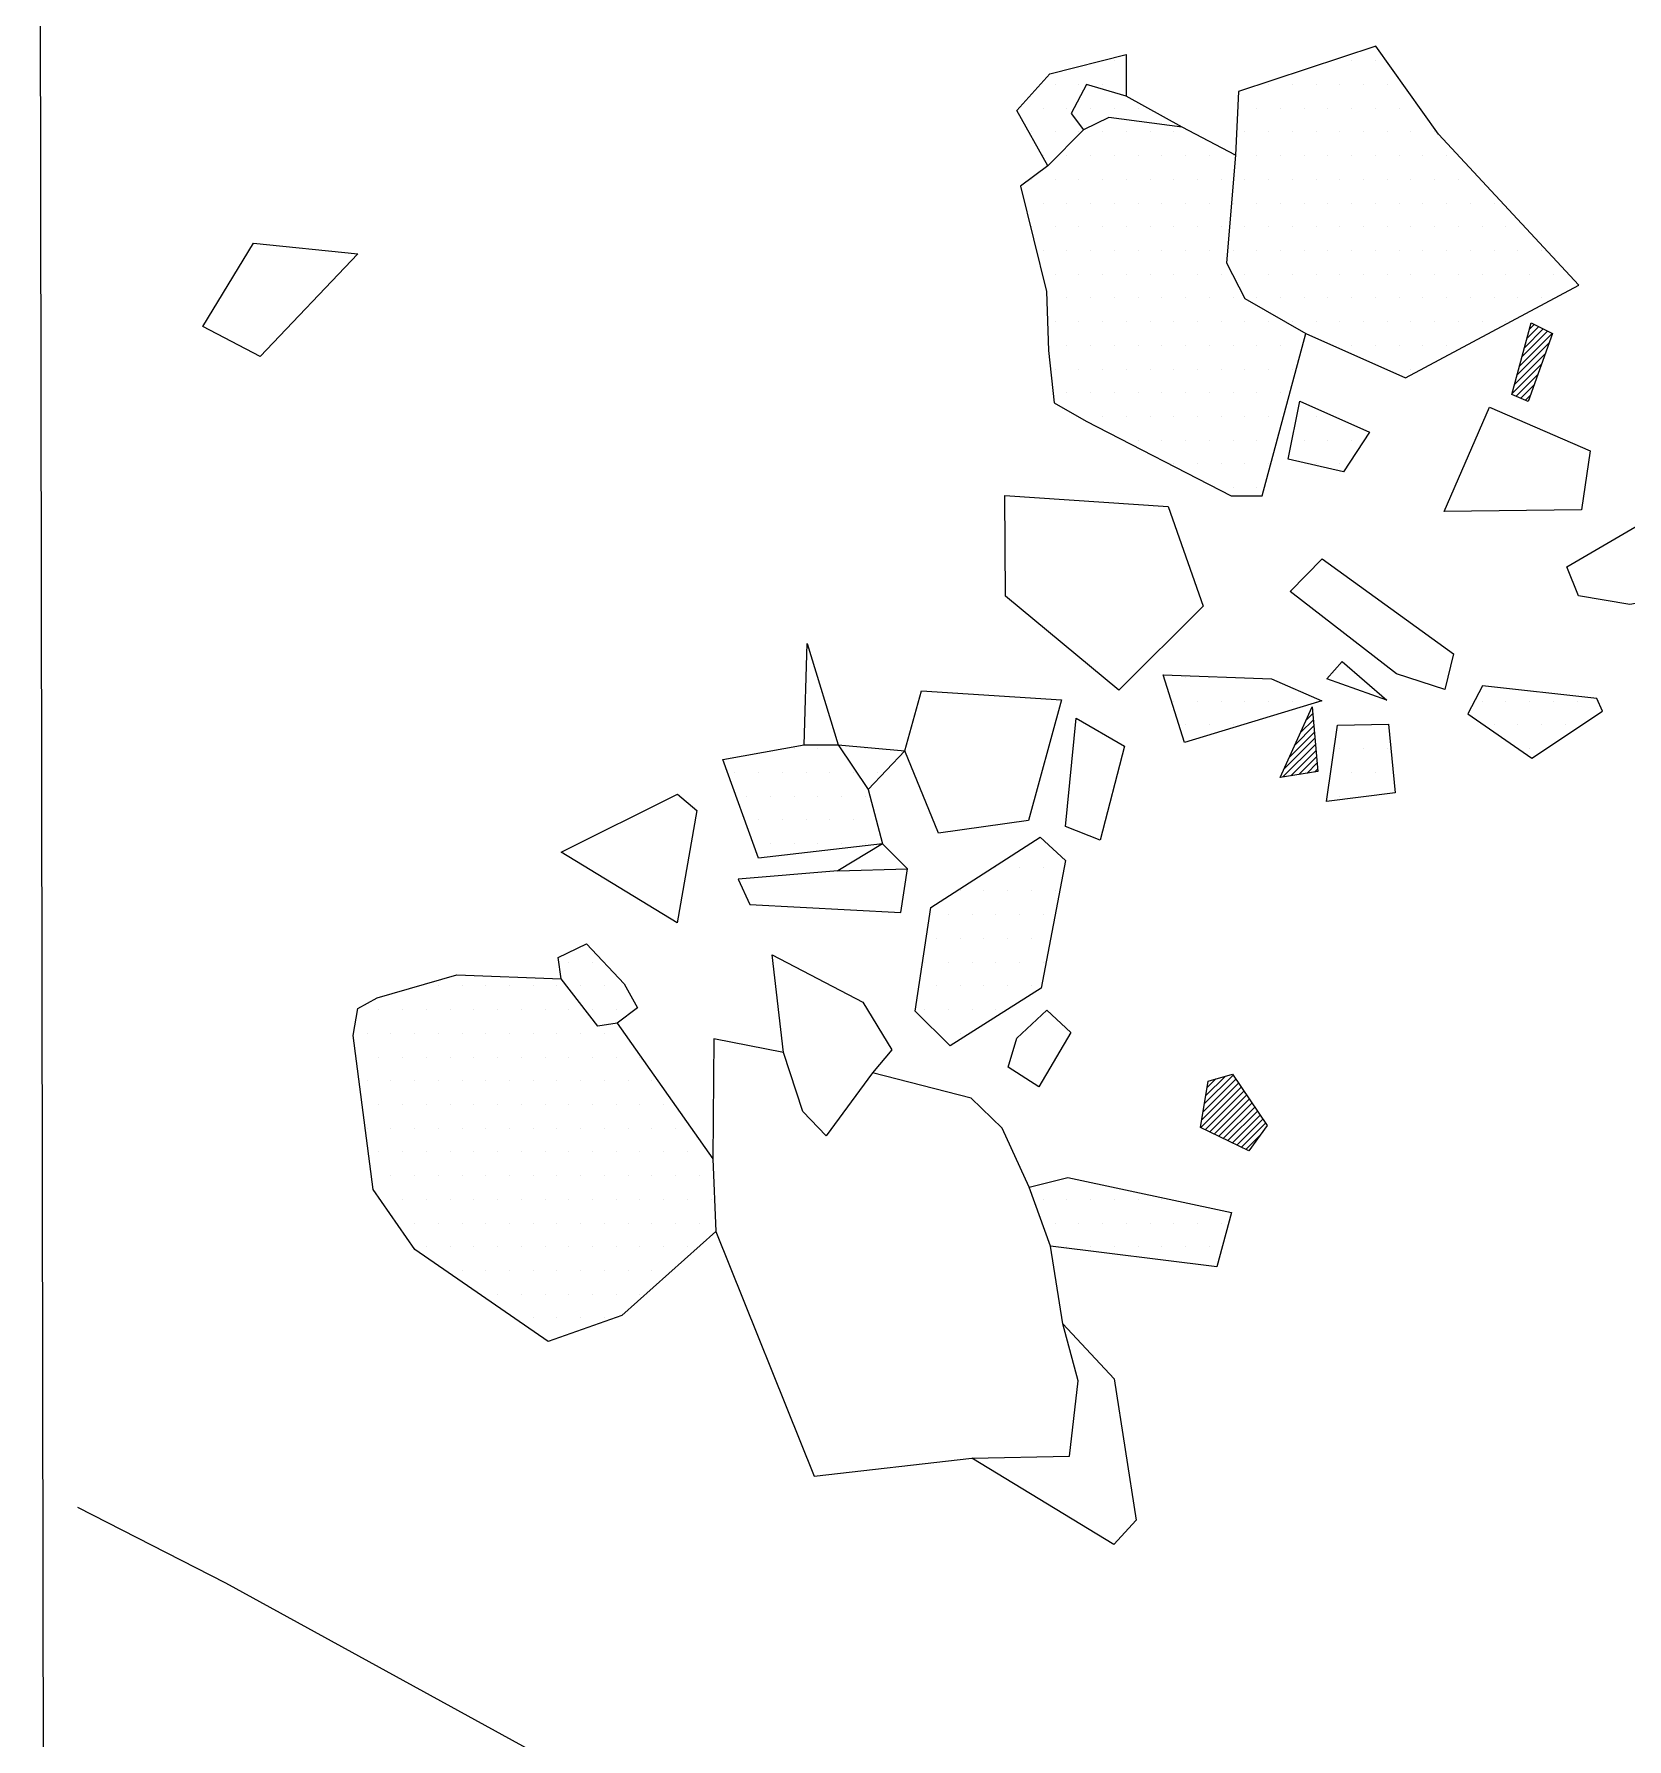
# Model space of a CAD drawing. Header units: metres. Extents: x -1.9 to -0.57, y -19.7 to -15.89.
# Drawn here: x -1.863 to -1.024, y -18.672 to -17.773 of the extents above; entities that cross this region are included whole.
import ezdxf

# ---------------------------------------------------------------- set-up
doc = ezdxf.new("R2010")
doc.units = ezdxf.units.M
doc.header["$LTSCALE"] = 25
doc.header["$MEASUREMENT"] = 0
doc.linetypes.add('STRICHPUNKTX2', pattern=[2, 1, -0.5, 0, -0.5])
doc.layers.get('0').update_dxf_attribs({"linetype": 'CONTINUOUS'})
for name, color, linetype in [('BEFUND', 1, 'CONTINUOUS'), ('GRABUNGSGRENZE', 3, 'STRICHPUNKTX2'), ('KNOCHEN', 2, 'CONTINUOUS'), ('KNOCHENSCHRAFF', 2, 'CONTINUOUS'), ('STEINE', 4, 'CONTINUOUS'), ('STEINESCHRAFF', 4, 'CONTINUOUS')]:
    doc.layers.add(name, color=color, linetype=linetype)

# ---------------------------------------------------------------- blocks, each defined once
blk = doc.blocks.new('*X2')
at = {"color": 0}
for p, q in [((-68.207, -1784.002), (-64.608, -1780.402)), ((-67.455, -1783.603), (-64.157, -1780.305)), ((-66.702, -1783.204), (-63.706, -1780.208)), ((-65.949, -1782.804), (-63.255, -1780.11)), ((-65.196, -1782.405), (-62.804, -1780.013)), ((-64.444, -1782.006), (-62.353, -1779.915)), ((-63.691, -1781.607), (-62.322, -1780.238)), ((-70.274, -1782.887), (-68.666, -1781.279)), ((-70.12, -1783.087), (-68.215, -1781.181)), ((-69.967, -1783.287), (-67.764, -1781.084)), ((-69.813, -1783.487), (-67.313, -1780.987)), ((-69.66, -1783.687), (-66.862, -1780.889)), ((-69.506, -1783.887), (-66.411, -1780.792)), ((-69.353, -1784.087), (-65.961, -1780.694)), ((-69.199, -1784.287), (-65.51, -1780.597)), ((-68.96, -1784.401), (-65.059, -1780.5)), ((-62.938, -1781.208), (-62.551, -1780.82)), ((-71.042, -1781.886), (-70.921, -1781.766)), ((-70.888, -1782.086), (-70.47, -1781.668)), ((-70.735, -1782.286), (-70.019, -1781.571)), ((-70.581, -1782.487), (-69.568, -1781.474)), ((-70.428, -1782.687), (-69.117, -1781.376)), ((-71.828, -1788.683), (-69.587, -1786.443)), ((-71.791, -1788.293), (-69.587, -1786.088)), ((-71.754, -1787.902), (-69.915, -1786.063)), ((-71.717, -1787.512), (-70.243, -1786.037)), ((-71.68, -1787.121), (-70.571, -1786.012)), ((-71.643, -1786.73), (-70.898, -1785.986)), ((-71.606, -1786.34), (-71.226, -1785.96)), ((-71.569, -1785.949), (-71.554, -1785.935)), ((-68.378, -1788.062), (-66.772, -1786.456)), ((-68.187, -1788.224), (-66.636, -1786.673)), ((-71.939, -1789.855), (-69.612, -1787.528)), ((-71.902, -1789.465), (-69.604, -1787.166)), ((-71.865, -1789.074), (-69.595, -1786.804)), ((-68.952, -1787.575), (-68.779, -1787.402)), ((-68.761, -1787.737), (-68.104, -1787.081)), ((-68.569, -1787.899), (-67.43, -1786.76)), ((-67.995, -1788.386), (-66.499, -1786.89)), ((-67.804, -1788.548), (-66.363, -1787.107)), ((-67.613, -1788.711), (-66.226, -1787.324)), ((-67.421, -1788.873), (-66.09, -1787.541)), ((-72.013, -1790.636), (-69.628, -1788.251)), ((-71.976, -1790.246), (-69.62, -1787.889)), ((-67.23, -1789.035), (-65.954, -1787.759)), ((-71.854, -1790.831), (-69.636, -1788.612)), ((-71.509, -1790.839), (-69.644, -1788.974)), ((-71.163, -1790.847), (-69.652, -1789.336)), ((-67.039, -1789.197), (-66.996, -1789.154)), ((-70.817, -1790.855), (-69.66, -1789.697)), ((-70.472, -1790.863), (-69.668, -1790.059)), ((-64.715, -1790.409), (-64.035, -1789.729)), ((-64.549, -1790.597), (-63.77, -1789.817)), ((-64.272, -1790.674), (-63.505, -1789.906)), ((-63.996, -1790.751), (-63.24, -1789.995)), ((-63.719, -1790.827), (-62.975, -1790.083)), ((-63.442, -1790.904), (-62.71, -1790.172)), ((-70.126, -1790.87), (-69.676, -1790.421)), ((-69.78, -1790.878), (-69.685, -1790.782)), ((-63.166, -1790.981), (-62.531, -1790.346)), ((-62.889, -1791.058), (-62.483, -1790.652)), ((-62.612, -1791.135), (-62.435, -1790.957)), ((-107.89, -1794.34), (-106.552, -1793.002)), ((-107.759, -1793.855), (-106.787, -1792.884)), ((-107.627, -1793.37), (-107.023, -1792.766)), ((-107.495, -1792.884), (-107.258, -1792.647)), ((-108.154, -1795.311), (-106.464, -1793.621)), ((-108.022, -1794.825), (-106.317, -1793.12)), ((-108.417, -1796.281), (-106.859, -1794.723)), ((-108.286, -1795.796), (-106.662, -1794.172)), ((-108.215, -1796.433), (-107.057, -1795.274)), ((-107.965, -1796.536), (-107.254, -1795.825)), ((-107.715, -1796.639), (-107.452, -1796.376)), ((-119.567, -1814.148), (-118.893, -1813.475)), ((-119.273, -1813.501), (-118.922, -1813.15)), ((-118.98, -1812.854), (-118.951, -1812.825)), ((-120.446, -1816.088), (-118.807, -1814.449)), ((-120.153, -1815.442), (-118.836, -1814.124)), ((-119.86, -1814.795), (-118.865, -1813.8)), ((-120.498, -1816.493), (-118.778, -1814.774)), ((-120.08, -1816.429), (-118.75, -1815.099)), ((-119.663, -1816.366), (-118.721, -1815.424)), ((-119.246, -1816.302), (-118.692, -1815.749)), ((-118.828, -1816.238), (-118.664, -1816.073)), ((-124.701, -1834.131), (-122.984, -1832.414)), ((-124.63, -1833.707), (-123.127, -1832.204)), ((-124.558, -1833.282), (-123.547, -1832.271)), ((-124.487, -1832.857), (-124.037, -1832.407)), ((-124.83, -1834.968), (-122.698, -1832.836)), ((-124.772, -1834.556), (-122.841, -1832.625)), ((-124.592, -1835.083), (-122.555, -1833.047)), ((-124.353, -1835.198), (-122.412, -1833.257)), ((-124.114, -1835.313), (-122.27, -1833.468)), ((-123.876, -1835.428), (-122.127, -1833.679)), ((-123.637, -1835.543), (-121.984, -1833.89)), ((-123.398, -1835.657), (-121.841, -1834.1)), ((-123.16, -1835.772), (-121.698, -1834.311)), ((-122.921, -1835.887), (-121.556, -1834.522)), ((-122.682, -1836.002), (-121.413, -1834.733)), ((-122.444, -1836.117), (-121.682, -1835.355))]:
    blk.add_line(p, q, dxfattribs=at)
blk = doc.blocks.new('*X20')
at = {"color": 0}
for p, q in [((-158.125, -1826.25), (-158.125, -1826.25)), ((-156.875, -1826.25), (-156.875, -1826.25)), ((-165, -1827.5), (-165, -1827.5)), ((-163.75, -1827.5), (-163.75, -1827.5)), ((-162.5, -1827.5), (-162.5, -1827.5)), ((-161.25, -1827.5), (-161.25, -1827.5)), ((-160, -1827.5), (-160, -1827.5)), ((-158.75, -1827.5), (-158.75, -1827.5)), ((-157.5, -1827.5), (-157.5, -1827.5)), ((-156.25, -1827.5), (-156.25, -1827.5)), ((-168.125, -1828.75), (-168.125, -1828.75)), ((-166.875, -1828.75), (-166.875, -1828.75)), ((-165.625, -1828.75), (-165.625, -1828.75)), ((-164.375, -1828.75), (-164.375, -1828.75)), ((-163.125, -1828.75), (-163.125, -1828.75)), ((-161.875, -1828.75), (-161.875, -1828.75)), ((-160.625, -1828.75), (-160.625, -1828.75)), ((-159.375, -1828.75), (-159.375, -1828.75)), ((-158.125, -1828.75), (-158.125, -1828.75)), ((-156.875, -1828.75), (-156.875, -1828.75)), ((-155.625, -1828.75), (-155.625, -1828.75)), ((-168.75, -1830), (-168.75, -1830)), ((-167.5, -1830), (-167.5, -1830)), ((-166.25, -1830), (-166.25, -1830)), ((-165, -1830), (-165, -1830)), ((-163.75, -1830), (-163.75, -1830)), ((-162.5, -1830), (-162.5, -1830)), ((-161.25, -1830), (-161.25, -1830)), ((-160, -1830), (-160, -1830)), ((-158.75, -1830), (-158.75, -1830)), ((-157.5, -1830), (-157.5, -1830)), ((-156.25, -1830), (-156.25, -1830)), ((-168.125, -1831.25), (-168.125, -1831.25)), ((-166.875, -1831.25), (-166.875, -1831.25)), ((-165.625, -1831.25), (-165.625, -1831.25)), ((-164.375, -1831.25), (-164.375, -1831.25)), ((-163.125, -1831.25), (-163.125, -1831.25)), ((-161.875, -1831.25), (-161.875, -1831.25)), ((-160.625, -1831.25), (-160.625, -1831.25)), ((-159.375, -1831.25), (-159.375, -1831.25)), ((-158.125, -1831.25), (-158.125, -1831.25)), ((-156.875, -1831.25), (-156.875, -1831.25)), ((-155.625, -1831.25), (-155.625, -1831.25)), ((-154.375, -1831.25), (-154.375, -1831.25)), ((-168.75, -1832.5), (-168.75, -1832.5)), ((-167.5, -1832.5), (-167.5, -1832.5)), ((-166.25, -1832.5), (-166.25, -1832.5)), ((-165, -1832.5), (-165, -1832.5)), ((-163.75, -1832.5), (-163.75, -1832.5)), ((-162.5, -1832.5), (-162.5, -1832.5)), ((-161.25, -1832.5), (-161.25, -1832.5)), ((-160, -1832.5), (-160, -1832.5)), ((-158.75, -1832.5), (-158.75, -1832.5)), ((-157.5, -1832.5), (-157.5, -1832.5)), ((-156.25, -1832.5), (-156.25, -1832.5)), ((-155, -1832.5), (-155, -1832.5)), ((-153.75, -1832.5), (-153.75, -1832.5)), ((-168.125, -1833.75), (-168.125, -1833.75)), ((-166.875, -1833.75), (-166.875, -1833.75)), ((-165.625, -1833.75), (-165.625, -1833.75)), ((-164.375, -1833.75), (-164.375, -1833.75)), ((-163.125, -1833.75), (-163.125, -1833.75)), ((-161.875, -1833.75), (-161.875, -1833.75)), ((-160.625, -1833.75), (-160.625, -1833.75)), ((-159.375, -1833.75), (-159.375, -1833.75)), ((-158.125, -1833.75), (-158.125, -1833.75)), ((-156.875, -1833.75), (-156.875, -1833.75)), ((-155.625, -1833.75), (-155.625, -1833.75)), ((-154.375, -1833.75), (-154.375, -1833.75)), ((-153.125, -1833.75), (-153.125, -1833.75)), ((-168.75, -1835), (-168.75, -1835)), ((-167.5, -1835), (-167.5, -1835)), ((-166.25, -1835), (-166.25, -1835)), ((-165, -1835), (-165, -1835)), ((-163.75, -1835), (-163.75, -1835)), ((-162.5, -1835), (-162.5, -1835)), ((-161.25, -1835), (-161.25, -1835)), ((-160, -1835), (-160, -1835)), ((-158.75, -1835), (-158.75, -1835)), ((-157.5, -1835), (-157.5, -1835)), ((-156.25, -1835), (-156.25, -1835)), ((-155, -1835), (-155, -1835)), ((-153.75, -1835), (-153.75, -1835)), ((-152.5, -1835), (-152.5, -1835)), ((-168.125, -1836.25), (-168.125, -1836.25)), ((-166.875, -1836.25), (-166.875, -1836.25)), ((-165.625, -1836.25), (-165.625, -1836.25)), ((-164.375, -1836.25), (-164.375, -1836.25)), ((-163.125, -1836.25), (-163.125, -1836.25)), ((-161.875, -1836.25), (-161.875, -1836.25)), ((-160.625, -1836.25), (-160.625, -1836.25)), ((-159.375, -1836.25), (-159.375, -1836.25)), ((-158.125, -1836.25), (-158.125, -1836.25)), ((-156.875, -1836.25), (-156.875, -1836.25)), ((-155.625, -1836.25), (-155.625, -1836.25)), ((-154.375, -1836.25), (-154.375, -1836.25)), ((-153.125, -1836.25), (-153.125, -1836.25)), ((-151.875, -1836.25), (-151.875, -1836.25)), ((-167.5, -1837.5), (-167.5, -1837.5)), ((-166.25, -1837.5), (-166.25, -1837.5)), ((-165, -1837.5), (-165, -1837.5)), ((-163.75, -1837.5), (-163.75, -1837.5)), ((-162.5, -1837.5), (-162.5, -1837.5)), ((-161.25, -1837.5), (-161.25, -1837.5)), ((-160, -1837.5), (-160, -1837.5)), ((-158.75, -1837.5), (-158.75, -1837.5)), ((-157.5, -1837.5), (-157.5, -1837.5)), ((-156.25, -1837.5), (-156.25, -1837.5)), ((-155, -1837.5), (-155, -1837.5)), ((-153.75, -1837.5), (-153.75, -1837.5)), ((-152.5, -1837.5), (-152.5, -1837.5)), ((-151.25, -1837.5), (-151.25, -1837.5)), ((-166.875, -1838.75), (-166.875, -1838.75)), ((-165.625, -1838.75), (-165.625, -1838.75)), ((-164.375, -1838.75), (-164.375, -1838.75)), ((-163.125, -1838.75), (-163.125, -1838.75)), ((-161.875, -1838.75), (-161.875, -1838.75)), ((-160.625, -1838.75), (-160.625, -1838.75)), ((-159.375, -1838.75), (-159.375, -1838.75)), ((-158.125, -1838.75), (-158.125, -1838.75)), ((-156.875, -1838.75), (-156.875, -1838.75)), ((-155.625, -1838.75), (-155.625, -1838.75)), ((-154.375, -1838.75), (-154.375, -1838.75)), ((-153.125, -1838.75), (-153.125, -1838.75)), ((-151.875, -1838.75), (-151.875, -1838.75)), ((-150.625, -1838.75), (-150.625, -1838.75)), ((-133.125, -1838.75), (-133.125, -1838.75)), ((-131.875, -1838.75), (-131.875, -1838.75)), ((-130.625, -1838.75), (-130.625, -1838.75)), ((-129.375, -1838.75), (-129.375, -1838.75)), ((-128.125, -1838.75), (-128.125, -1838.75)), ((-126.875, -1838.75), (-126.875, -1838.75)), ((-166.25, -1840), (-166.25, -1840)), ((-165, -1840), (-165, -1840)), ((-163.75, -1840), (-163.75, -1840)), ((-162.5, -1840), (-162.5, -1840)), ((-161.25, -1840), (-161.25, -1840)), ((-160, -1840), (-160, -1840)), ((-158.75, -1840), (-158.75, -1840)), ((-157.5, -1840), (-157.5, -1840)), ((-156.25, -1840), (-156.25, -1840)), ((-155, -1840), (-155, -1840)), ((-153.75, -1840), (-153.75, -1840)), ((-152.5, -1840), (-152.5, -1840)), ((-151.25, -1840), (-151.25, -1840)), ((-132.5, -1840), (-132.5, -1840)), ((-131.25, -1840), (-131.25, -1840)), ((-130, -1840), (-130, -1840)), ((-128.75, -1840), (-128.75, -1840)), ((-127.5, -1840), (-127.5, -1840)), ((-126.25, -1840), (-126.25, -1840)), ((-125, -1840), (-125, -1840)), ((-123.75, -1840), (-123.75, -1840)), ((-165.625, -1841.25), (-165.625, -1841.25)), ((-164.375, -1841.25), (-164.375, -1841.25)), ((-163.125, -1841.25), (-163.125, -1841.25)), ((-161.875, -1841.25), (-161.875, -1841.25)), ((-160.625, -1841.25), (-160.625, -1841.25)), ((-159.375, -1841.25), (-159.375, -1841.25)), ((-158.125, -1841.25), (-158.125, -1841.25)), ((-156.875, -1841.25), (-156.875, -1841.25)), ((-155.625, -1841.25), (-155.625, -1841.25)), ((-154.375, -1841.25), (-154.375, -1841.25)), ((-153.125, -1841.25), (-153.125, -1841.25)), ((-151.875, -1841.25), (-151.875, -1841.25)), ((-131.875, -1841.25), (-131.875, -1841.25)), ((-130.625, -1841.25), (-130.625, -1841.25)), ((-129.375, -1841.25), (-129.375, -1841.25)), ((-128.125, -1841.25), (-128.125, -1841.25)), ((-126.875, -1841.25), (-126.875, -1841.25)), ((-125.625, -1841.25), (-125.625, -1841.25)), ((-124.375, -1841.25), (-124.375, -1841.25)), ((-163.75, -1842.5), (-163.75, -1842.5)), ((-162.5, -1842.5), (-162.5, -1842.5)), ((-161.25, -1842.5), (-161.25, -1842.5)), ((-160, -1842.5), (-160, -1842.5)), ((-158.75, -1842.5), (-158.75, -1842.5)), ((-157.5, -1842.5), (-157.5, -1842.5)), ((-156.25, -1842.5), (-156.25, -1842.5)), ((-155, -1842.5), (-155, -1842.5)), ((-153.75, -1842.5), (-153.75, -1842.5)), ((-161.875, -1843.75), (-161.875, -1843.75)), ((-160.625, -1843.75), (-160.625, -1843.75)), ((-159.375, -1843.75), (-159.375, -1843.75)), ((-158.125, -1843.75), (-158.125, -1843.75)), ((-156.875, -1843.75), (-156.875, -1843.75)), ((-155.625, -1843.75), (-155.625, -1843.75)), ((-154.375, -1843.75), (-154.375, -1843.75)), ((-160, -1845), (-160, -1845)), ((-158.75, -1845), (-158.75, -1845)), ((-157.5, -1845), (-157.5, -1845)), ((-156.25, -1845), (-156.25, -1845))]:
    blk.add_line(p, q, dxfattribs=at)
blk = doc.blocks.new('*X21')
at = {"color": 0}
for p, q in [((-129.375, -1778.75), (-129.375, -1778.75)), ((-116.875, -1778.75), (-116.875, -1778.75)), ((-115.625, -1778.75), (-115.625, -1778.75)), ((-132.5, -1780), (-132.5, -1780)), ((-131.25, -1780), (-131.25, -1780)), ((-130, -1780), (-130, -1780)), ((-121.25, -1780), (-121.25, -1780)), ((-120, -1780), (-120, -1780)), ((-118.75, -1780), (-118.75, -1780)), ((-117.5, -1780), (-117.5, -1780)), ((-116.25, -1780), (-116.25, -1780)), ((-115, -1780), (-115, -1780)), ((-134.375, -1781.25), (-134.375, -1781.25)), ((-133.125, -1781.25), (-133.125, -1781.25)), ((-131.875, -1781.25), (-131.875, -1781.25)), ((-130.625, -1781.25), (-130.625, -1781.25)), ((-129.375, -1781.25), (-129.375, -1781.25)), ((-128.125, -1781.25), (-128.125, -1781.25)), ((-121.875, -1781.25), (-121.875, -1781.25)), ((-120.625, -1781.25), (-120.625, -1781.25)), ((-119.375, -1781.25), (-119.375, -1781.25)), ((-118.125, -1781.25), (-118.125, -1781.25)), ((-116.875, -1781.25), (-116.875, -1781.25)), ((-115.625, -1781.25), (-115.625, -1781.25)), ((-114.375, -1781.25), (-114.375, -1781.25)), ((-133.75, -1782.5), (-133.75, -1782.5)), ((-132.5, -1782.5), (-132.5, -1782.5)), ((-131.25, -1782.5), (-131.25, -1782.5)), ((-122.5, -1782.5), (-122.5, -1782.5)), ((-121.25, -1782.5), (-121.25, -1782.5)), ((-120, -1782.5), (-120, -1782.5)), ((-118.75, -1782.5), (-118.75, -1782.5)), ((-117.5, -1782.5), (-117.5, -1782.5)), ((-116.25, -1782.5), (-116.25, -1782.5)), ((-115, -1782.5), (-115, -1782.5)), ((-113.75, -1782.5), (-113.75, -1782.5)), ((-112.5, -1782.5), (-112.5, -1782.5)), ((-133.125, -1783.75), (-133.125, -1783.75)), ((-121.875, -1783.75), (-121.875, -1783.75)), ((-120.625, -1783.75), (-120.625, -1783.75)), ((-119.375, -1783.75), (-119.375, -1783.75)), ((-118.125, -1783.75), (-118.125, -1783.75)), ((-116.875, -1783.75), (-116.875, -1783.75)), ((-115.625, -1783.75), (-115.625, -1783.75)), ((-114.375, -1783.75), (-114.375, -1783.75)), ((-113.125, -1783.75), (-113.125, -1783.75)), ((-111.875, -1783.75), (-111.875, -1783.75)), ((-122.5, -1785), (-122.5, -1785)), ((-121.25, -1785), (-121.25, -1785)), ((-120, -1785), (-120, -1785)), ((-118.75, -1785), (-118.75, -1785)), ((-117.5, -1785), (-117.5, -1785)), ((-116.25, -1785), (-116.25, -1785)), ((-115, -1785), (-115, -1785)), ((-113.75, -1785), (-113.75, -1785)), ((-112.5, -1785), (-112.5, -1785)), ((-111.25, -1785), (-111.25, -1785)), ((-123.125, -1786.25), (-123.125, -1786.25)), ((-121.875, -1786.25), (-121.875, -1786.25)), ((-120.625, -1786.25), (-120.625, -1786.25)), ((-119.375, -1786.25), (-119.375, -1786.25)), ((-118.125, -1786.25), (-118.125, -1786.25)), ((-116.875, -1786.25), (-116.875, -1786.25)), ((-115.625, -1786.25), (-115.625, -1786.25)), ((-114.375, -1786.25), (-114.375, -1786.25)), ((-113.125, -1786.25), (-113.125, -1786.25)), ((-111.875, -1786.25), (-111.875, -1786.25)), ((-110.625, -1786.25), (-110.625, -1786.25)), ((-109.375, -1786.25), (-109.375, -1786.25)), ((-122.5, -1787.5), (-122.5, -1787.5)), ((-121.25, -1787.5), (-121.25, -1787.5)), ((-120, -1787.5), (-120, -1787.5)), ((-118.75, -1787.5), (-118.75, -1787.5)), ((-117.5, -1787.5), (-117.5, -1787.5)), ((-116.25, -1787.5), (-116.25, -1787.5)), ((-115, -1787.5), (-115, -1787.5)), ((-113.75, -1787.5), (-113.75, -1787.5)), ((-112.5, -1787.5), (-112.5, -1787.5)), ((-111.25, -1787.5), (-111.25, -1787.5)), ((-110, -1787.5), (-110, -1787.5)), ((-108.75, -1787.5), (-108.75, -1787.5)), ((-123.125, -1788.75), (-123.125, -1788.75)), ((-121.875, -1788.75), (-121.875, -1788.75)), ((-120.625, -1788.75), (-120.625, -1788.75)), ((-119.375, -1788.75), (-119.375, -1788.75)), ((-118.125, -1788.75), (-118.125, -1788.75)), ((-116.875, -1788.75), (-116.875, -1788.75)), ((-115.625, -1788.75), (-115.625, -1788.75)), ((-114.375, -1788.75), (-114.375, -1788.75)), ((-113.125, -1788.75), (-113.125, -1788.75)), ((-111.875, -1788.75), (-111.875, -1788.75)), ((-110.625, -1788.75), (-110.625, -1788.75)), ((-109.375, -1788.75), (-109.375, -1788.75)), ((-108.125, -1788.75), (-108.125, -1788.75)), ((-106.875, -1788.75), (-106.875, -1788.75)), ((-122.5, -1790), (-122.5, -1790)), ((-121.25, -1790), (-121.25, -1790)), ((-120, -1790), (-120, -1790)), ((-118.75, -1790), (-118.75, -1790)), ((-117.5, -1790), (-117.5, -1790)), ((-116.25, -1790), (-116.25, -1790)), ((-115, -1790), (-115, -1790)), ((-113.75, -1790), (-113.75, -1790)), ((-112.5, -1790), (-112.5, -1790)), ((-111.25, -1790), (-111.25, -1790)), ((-110, -1790), (-110, -1790)), ((-108.75, -1790), (-108.75, -1790)), ((-107.5, -1790), (-107.5, -1790)), ((-106.25, -1790), (-106.25, -1790)), ((-121.875, -1791.25), (-121.875, -1791.25)), ((-120.625, -1791.25), (-120.625, -1791.25)), ((-119.375, -1791.25), (-119.375, -1791.25)), ((-118.125, -1791.25), (-118.125, -1791.25)), ((-116.875, -1791.25), (-116.875, -1791.25)), ((-115.625, -1791.25), (-115.625, -1791.25)), ((-114.375, -1791.25), (-114.375, -1791.25)), ((-113.125, -1791.25), (-113.125, -1791.25)), ((-111.875, -1791.25), (-111.875, -1791.25)), ((-110.625, -1791.25), (-110.625, -1791.25)), ((-109.375, -1791.25), (-109.375, -1791.25)), ((-108.125, -1791.25), (-108.125, -1791.25)), ((-106.875, -1791.25), (-106.875, -1791.25)), ((-120, -1792.5), (-120, -1792.5)), ((-118.75, -1792.5), (-118.75, -1792.5)), ((-117.5, -1792.5), (-117.5, -1792.5)), ((-116.25, -1792.5), (-116.25, -1792.5)), ((-115, -1792.5), (-115, -1792.5)), ((-113.75, -1792.5), (-113.75, -1792.5)), ((-112.5, -1792.5), (-112.5, -1792.5)), ((-111.25, -1792.5), (-111.25, -1792.5)), ((-110, -1792.5), (-110, -1792.5)), ((-108.75, -1792.5), (-108.75, -1792.5)), ((-116.875, -1793.75), (-116.875, -1793.75)), ((-115.625, -1793.75), (-115.625, -1793.75)), ((-114.375, -1793.75), (-114.375, -1793.75)), ((-113.125, -1793.75), (-113.125, -1793.75)), ((-111.875, -1793.75), (-111.875, -1793.75)), ((-115, -1795), (-115, -1795)), ((-113.75, -1795), (-113.75, -1795)), ((-118.75, -1797.5), (-118.75, -1797.5)), ((-119.375, -1798.75), (-119.375, -1798.75)), ((-118.125, -1798.75), (-118.125, -1798.75)), ((-116.875, -1798.75), (-116.875, -1798.75)), ((-118.75, -1800), (-118.75, -1800)), ((-117.5, -1800), (-117.5, -1800)), ((-125.625, -1811.25), (-125.625, -1811.25)), ((-124.375, -1811.25), (-124.375, -1811.25)), ((-123.125, -1811.25), (-123.125, -1811.25)), ((-126.25, -1812.5), (-126.25, -1812.5)), ((-125, -1812.5), (-125, -1812.5)), ((-123.75, -1812.5), (-123.75, -1812.5)), ((-122.5, -1812.5), (-122.5, -1812.5)), ((-121.25, -1812.5), (-121.25, -1812.5)), ((-120, -1812.5), (-120, -1812.5)), ((-118.75, -1812.5), (-118.75, -1812.5)), ((-110, -1812.5), (-110, -1812.5)), ((-108.75, -1812.5), (-108.75, -1812.5)), ((-107.5, -1812.5), (-107.5, -1812.5)), ((-106.25, -1812.5), (-106.25, -1812.5)), ((-105, -1812.5), (-105, -1812.5)), ((-125.625, -1813.75), (-125.625, -1813.75)), ((-124.375, -1813.75), (-124.375, -1813.75)), ((-123.125, -1813.75), (-123.125, -1813.75)), ((-115.625, -1813.75), (-115.625, -1813.75)), ((-109.375, -1813.75), (-109.375, -1813.75)), ((-108.125, -1813.75), (-108.125, -1813.75)), ((-106.875, -1813.75), (-106.875, -1813.75)), ((-105.625, -1813.75), (-105.625, -1813.75)), ((-146.25, -1815), (-146.25, -1815)), ((-145, -1815), (-145, -1815)), ((-143.75, -1815), (-143.75, -1815)), ((-142.5, -1815), (-142.5, -1815)), ((-117.5, -1815), (-117.5, -1815)), ((-116.25, -1815), (-116.25, -1815)), ((-115, -1815), (-115, -1815)), ((-107.5, -1815), (-107.5, -1815)), ((-149.375, -1816.25), (-149.375, -1816.25)), ((-148.125, -1816.25), (-148.125, -1816.25)), ((-146.875, -1816.25), (-146.875, -1816.25)), ((-145.625, -1816.25), (-145.625, -1816.25)), ((-144.375, -1816.25), (-144.375, -1816.25)), ((-143.125, -1816.25), (-143.125, -1816.25)), ((-141.875, -1816.25), (-141.875, -1816.25)), ((-116.875, -1816.25), (-116.875, -1816.25)), ((-115.625, -1816.25), (-115.625, -1816.25)), ((-148.75, -1817.5), (-148.75, -1817.5)), ((-147.5, -1817.5), (-147.5, -1817.5)), ((-146.25, -1817.5), (-146.25, -1817.5)), ((-145, -1817.5), (-145, -1817.5)), ((-143.75, -1817.5), (-143.75, -1817.5)), ((-142.5, -1817.5), (-142.5, -1817.5)), ((-117.5, -1817.5), (-117.5, -1817.5)), ((-116.25, -1817.5), (-116.25, -1817.5)), ((-148.125, -1818.75), (-148.125, -1818.75)), ((-146.875, -1818.75), (-146.875, -1818.75)), ((-145.625, -1818.75), (-145.625, -1818.75)), ((-144.375, -1818.75), (-144.375, -1818.75)), ((-143.125, -1818.75), (-143.125, -1818.75)), ((-147.5, -1820), (-147.5, -1820)), ((-146.25, -1820), (-146.25, -1820)), ((-145, -1820), (-145, -1820)), ((-143.75, -1820), (-143.75, -1820)), ((-142.5, -1820), (-142.5, -1820)), ((-133.75, -1820), (-133.75, -1820)), ((-135.625, -1821.25), (-135.625, -1821.25)), ((-134.375, -1821.25), (-134.375, -1821.25)), ((-133.125, -1821.25), (-133.125, -1821.25)), ((-137.5, -1822.5), (-137.5, -1822.5)), ((-136.25, -1822.5), (-136.25, -1822.5)), ((-135, -1822.5), (-135, -1822.5)), ((-133.75, -1822.5), (-133.75, -1822.5)), ((-132.5, -1822.5), (-132.5, -1822.5)), ((-138.125, -1823.75), (-138.125, -1823.75)), ((-136.875, -1823.75), (-136.875, -1823.75)), ((-135.625, -1823.75), (-135.625, -1823.75)), ((-134.375, -1823.75), (-134.375, -1823.75)), ((-133.125, -1823.75), (-133.125, -1823.75)), ((-138.75, -1825), (-138.75, -1825)), ((-137.5, -1825), (-137.5, -1825)), ((-136.25, -1825), (-136.25, -1825)), ((-135, -1825), (-135, -1825)), ((-133.75, -1825), (-133.75, -1825)), ((-139.375, -1826.25), (-139.375, -1826.25)), ((-138.125, -1826.25), (-138.125, -1826.25)), ((-136.875, -1826.25), (-136.875, -1826.25)), ((-135.625, -1826.25), (-135.625, -1826.25)), ((-134.375, -1826.25), (-134.375, -1826.25)), ((-133.125, -1826.25), (-133.125, -1826.25)), ((-138.75, -1827.5), (-138.75, -1827.5)), ((-137.5, -1827.5), (-137.5, -1827.5)), ((-136.25, -1827.5), (-136.25, -1827.5)), ((-135, -1827.5), (-135, -1827.5)), ((-133.75, -1827.5), (-133.75, -1827.5)), ((-139.375, -1828.75), (-139.375, -1828.75)), ((-138.125, -1828.75), (-138.125, -1828.75)), ((-136.875, -1828.75), (-136.875, -1828.75)), ((-135.625, -1828.75), (-135.625, -1828.75)), ((-137.5, -1830), (-137.5, -1830))]:
    blk.add_line(p, q, dxfattribs=at)
blk = doc.blocks.new('*X22')
at = {"color": 0}
for p, q in [((-130, -1782.5), (-130, -1782.5)), ((-128.75, -1782.5), (-128.75, -1782.5)), ((-127.5, -1782.5), (-127.5, -1782.5)), ((-126.25, -1782.5), (-126.25, -1782.5)), ((-131.875, -1783.75), (-131.875, -1783.75)), ((-130.625, -1783.75), (-130.625, -1783.75)), ((-129.375, -1783.75), (-129.375, -1783.75)), ((-128.125, -1783.75), (-128.125, -1783.75)), ((-126.875, -1783.75), (-126.875, -1783.75)), ((-125.625, -1783.75), (-125.625, -1783.75)), ((-124.375, -1783.75), (-124.375, -1783.75)), ((-123.125, -1783.75), (-123.125, -1783.75)), ((-133.75, -1785), (-133.75, -1785)), ((-132.5, -1785), (-132.5, -1785)), ((-131.25, -1785), (-131.25, -1785)), ((-130, -1785), (-130, -1785)), ((-128.75, -1785), (-128.75, -1785)), ((-127.5, -1785), (-127.5, -1785)), ((-126.25, -1785), (-126.25, -1785)), ((-125, -1785), (-125, -1785)), ((-123.75, -1785), (-123.75, -1785)), ((-133.125, -1786.25), (-133.125, -1786.25)), ((-131.875, -1786.25), (-131.875, -1786.25)), ((-130.625, -1786.25), (-130.625, -1786.25)), ((-129.375, -1786.25), (-129.375, -1786.25)), ((-128.125, -1786.25), (-128.125, -1786.25)), ((-126.875, -1786.25), (-126.875, -1786.25)), ((-125.625, -1786.25), (-125.625, -1786.25)), ((-124.375, -1786.25), (-124.375, -1786.25)), ((-133.75, -1787.5), (-133.75, -1787.5)), ((-132.5, -1787.5), (-132.5, -1787.5)), ((-131.25, -1787.5), (-131.25, -1787.5)), ((-130, -1787.5), (-130, -1787.5)), ((-128.75, -1787.5), (-128.75, -1787.5)), ((-127.5, -1787.5), (-127.5, -1787.5)), ((-126.25, -1787.5), (-126.25, -1787.5)), ((-125, -1787.5), (-125, -1787.5)), ((-123.75, -1787.5), (-123.75, -1787.5)), ((-133.125, -1788.75), (-133.125, -1788.75)), ((-131.875, -1788.75), (-131.875, -1788.75)), ((-130.625, -1788.75), (-130.625, -1788.75)), ((-129.375, -1788.75), (-129.375, -1788.75)), ((-128.125, -1788.75), (-128.125, -1788.75)), ((-126.875, -1788.75), (-126.875, -1788.75)), ((-125.625, -1788.75), (-125.625, -1788.75)), ((-124.375, -1788.75), (-124.375, -1788.75)), ((-132.5, -1790), (-132.5, -1790)), ((-131.25, -1790), (-131.25, -1790)), ((-130, -1790), (-130, -1790)), ((-128.75, -1790), (-128.75, -1790)), ((-127.5, -1790), (-127.5, -1790)), ((-126.25, -1790), (-126.25, -1790)), ((-125, -1790), (-125, -1790)), ((-123.75, -1790), (-123.75, -1790)), ((-131.875, -1791.25), (-131.875, -1791.25)), ((-130.625, -1791.25), (-130.625, -1791.25)), ((-129.375, -1791.25), (-129.375, -1791.25)), ((-128.125, -1791.25), (-128.125, -1791.25)), ((-126.875, -1791.25), (-126.875, -1791.25)), ((-125.625, -1791.25), (-125.625, -1791.25)), ((-124.375, -1791.25), (-124.375, -1791.25)), ((-123.125, -1791.25), (-123.125, -1791.25)), ((-132.5, -1792.5), (-132.5, -1792.5)), ((-131.25, -1792.5), (-131.25, -1792.5)), ((-130, -1792.5), (-130, -1792.5)), ((-128.75, -1792.5), (-128.75, -1792.5)), ((-127.5, -1792.5), (-127.5, -1792.5)), ((-126.25, -1792.5), (-126.25, -1792.5)), ((-125, -1792.5), (-125, -1792.5)), ((-123.75, -1792.5), (-123.75, -1792.5)), ((-122.5, -1792.5), (-122.5, -1792.5)), ((-121.25, -1792.5), (-121.25, -1792.5)), ((-131.875, -1793.75), (-131.875, -1793.75)), ((-130.625, -1793.75), (-130.625, -1793.75)), ((-129.375, -1793.75), (-129.375, -1793.75)), ((-128.125, -1793.75), (-128.125, -1793.75)), ((-126.875, -1793.75), (-126.875, -1793.75)), ((-125.625, -1793.75), (-125.625, -1793.75)), ((-124.375, -1793.75), (-124.375, -1793.75)), ((-123.125, -1793.75), (-123.125, -1793.75)), ((-121.875, -1793.75), (-121.875, -1793.75)), ((-120.625, -1793.75), (-120.625, -1793.75)), ((-132.5, -1795), (-132.5, -1795)), ((-131.25, -1795), (-131.25, -1795)), ((-130, -1795), (-130, -1795)), ((-128.75, -1795), (-128.75, -1795)), ((-127.5, -1795), (-127.5, -1795)), ((-126.25, -1795), (-126.25, -1795)), ((-125, -1795), (-125, -1795)), ((-123.75, -1795), (-123.75, -1795)), ((-122.5, -1795), (-122.5, -1795)), ((-121.25, -1795), (-121.25, -1795)), ((-120, -1795), (-120, -1795)), ((-131.875, -1796.25), (-131.875, -1796.25)), ((-130.625, -1796.25), (-130.625, -1796.25)), ((-129.375, -1796.25), (-129.375, -1796.25)), ((-128.125, -1796.25), (-128.125, -1796.25)), ((-126.875, -1796.25), (-126.875, -1796.25)), ((-125.625, -1796.25), (-125.625, -1796.25)), ((-124.375, -1796.25), (-124.375, -1796.25)), ((-123.125, -1796.25), (-123.125, -1796.25)), ((-121.875, -1796.25), (-121.875, -1796.25)), ((-120.625, -1796.25), (-120.625, -1796.25)), ((-131.25, -1797.5), (-131.25, -1797.5)), ((-130, -1797.5), (-130, -1797.5)), ((-128.75, -1797.5), (-128.75, -1797.5)), ((-127.5, -1797.5), (-127.5, -1797.5)), ((-126.25, -1797.5), (-126.25, -1797.5)), ((-125, -1797.5), (-125, -1797.5)), ((-123.75, -1797.5), (-123.75, -1797.5)), ((-122.5, -1797.5), (-122.5, -1797.5)), ((-121.25, -1797.5), (-121.25, -1797.5)), ((-128.125, -1798.75), (-128.125, -1798.75)), ((-126.875, -1798.75), (-126.875, -1798.75)), ((-125.625, -1798.75), (-125.625, -1798.75)), ((-124.375, -1798.75), (-124.375, -1798.75)), ((-123.125, -1798.75), (-123.125, -1798.75)), ((-121.875, -1798.75), (-121.875, -1798.75)), ((-126.25, -1800), (-126.25, -1800)), ((-125, -1800), (-125, -1800)), ((-123.75, -1800), (-123.75, -1800)), ((-122.5, -1800), (-122.5, -1800)), ((-121.25, -1800), (-121.25, -1800)), ((-123.125, -1801.25), (-123.125, -1801.25)), ((-121.875, -1801.25), (-121.875, -1801.25))]:
    blk.add_line(p, q, dxfattribs=at)

msp = doc.modelspace()

# ---------------------------------------------------------------- linework, layer by layer
at = {"layer": 'BEFUND'}
msp.add_lwpolyline([(-0.84231, -18.96587), (-1.04774, -18.96156), (-1.16955, -18.94154), (-1.36875, -18.84192), (-1.43646, -18.76844), (-1.76199, -18.58966), (-1.83994, -18.54981)], dxfattribs=at)
at = {"layer": 'GRABUNGSGRENZE'}
msp.add_lwpolyline([(-1.86297, -15.89958), (-1.85652, -19.7003)], dxfattribs=at)
at = {"layer": 'KNOCHEN'}
for points in [[(-1.08434, -17.96342), (-1.0741, -17.92571), (-1.06289, -17.93133), (-1.07568, -17.967), (-1.08434, -17.96342)], [(-1.2064, -18.16515), (-1.18953, -18.12796), (-1.18651, -18.16211), (-1.2064, -18.16515)]]:
    msp.add_lwpolyline(points, dxfattribs=at)
msp.add_lwpolyline([(-1.22293, -18.36189), (-1.2484, -18.34963), (-1.2443, -18.32517), (-1.23155, -18.32161), (-1.21323, -18.34865)], close=True, dxfattribs=at)
at = {"layer": 'STEINE'}
for points in [[(-1.32889, -17.84285), (-1.34517, -17.81377), (-1.32781, -17.79442), (-1.28753, -17.78427), (-1.28756, -17.80619)], [(-1.22999, -17.83735), (-1.23464, -17.89393), (-1.22498, -17.9128), (-1.19288, -17.93119), (-1.1404, -17.95469), (-1.1404, -17.95469), (-1.0491, -17.90586), (-1.12293, -17.82626), (-1.15601, -17.77983), (-1.22842, -17.80371), (-1.22999, -17.83735)], [(-1.25801, -17.82254), (-1.28756, -17.80619), (-1.30845, -17.80005), (-1.31662, -17.81533), (-1.31, -17.82401)], [(-1.25801, -17.82254), (-1.29674, -17.8174), (-1.31, -17.82401), (-1.32889, -17.84285), (-1.34317, -17.85354), (-1.32947, -17.90911), (-1.32849, -17.94021), (-1.32546, -17.96774), (-1.30865, -17.97744), (-1.23223, -18.01678), (-1.21592, -18.0168), (-1.19288, -17.93119)], [(-1.22999, -17.83735), (-1.25801, -17.82254)], [(-1.74394, -17.94331), (-1.774, -17.92748), (-1.74744, -17.88367), (-1.69239, -17.88934), (-1.74394, -17.94331)], [(-1.20213, -17.99744), (-1.19598, -17.96687), (-1.1593, -17.98322), (-1.17308, -18.0041), (-1.20213, -17.99744)], [(-1.12009, -18.02506), (-1.09607, -17.97004), (-1.04308, -17.99304), (-1.04771, -18.02413), (-1.12009, -18.02506)], [(-1.29147, -18.11918), (-1.35106, -18.06966), (-1.35151, -18.01665), (-1.26537, -18.02235), (-1.24708, -18.07488), (-1.29147, -18.11918)], [(-1.04929, -18.06949), (-1.05539, -18.05419), (-0.9901, -18.01603), (-0.95952, -18.02473), (-0.96568, -18.06398), (-1.02227, -18.07411), (-1.04929, -18.06949)], [(-1.20119, -18.06728), (-1.18435, -18.04997), (-1.11508, -18.1), (-1.11969, -18.11886), (-1.14517, -18.11067), (-1.20119, -18.06728)], [(-1.45718, -18.14805), (-1.45559, -18.09452), (-1.43934, -18.14807)], [(-1.18187, -18.11318), (-1.1737, -18.10401), (-1.15028, -18.12443), (-1.18187, -18.11318)], [(-1.25684, -18.14674), (-1.26802, -18.11105), (-1.21093, -18.11315), (-1.18443, -18.1249), (-1.25684, -18.14674)], [(-1.03966, -18.12354), (-1.0998, -18.11684), (-1.10747, -18.13162), (-1.07385, -18.1551), (-1.03661, -18.13017), (-1.03966, -18.12354)], [(-1.38637, -18.19451), (-1.40417, -18.15116), (-1.39546, -18.11957), (-1.32156, -18.12424), (-1.33896, -18.18794), (-1.38637, -18.19451)], [(-1.30125, -18.19818), (-1.31959, -18.19102), (-1.31392, -18.13393), (-1.28845, -18.14874), (-1.30125, -18.19818)], [(-1.18194, -18.17792), (-1.17629, -18.13766), (-1.14927, -18.13718), (-1.14575, -18.17337), (-1.18194, -18.17792)], [(-1.4812, -18.20766), (-1.5, -18.15564), (-1.45718, -18.14805), (-1.43934, -18.14807), (-1.42356, -18.17153), (-1.41594, -18.20009), (-1.4812, -18.20766)], [(-1.43934, -18.14807), (-1.40417, -18.15116), (-1.42356, -18.17153)], [(-1.52406, -18.24177), (-1.58519, -18.20448), (-1.52398, -18.17397), (-1.5138, -18.18265), (-1.52406, -18.24177)], [(-1.38038, -18.30666), (-1.39871, -18.28829), (-1.3905, -18.23376), (-1.33285, -18.19661), (-1.31961, -18.20886), (-1.33243, -18.27613), (-1.38038, -18.30666)], [(-1.41594, -18.20009), (-1.43941, -18.21433), (-1.40271, -18.21335), (-1.41594, -18.20009)], [(-1.43941, -18.21433), (-1.49192, -18.21886), (-1.48582, -18.23212), (-1.4063, -18.23629), (-1.40271, -18.21335)], [(-1.58526, -18.27126), (-1.58678, -18.26005), (-1.57199, -18.25293), (-1.55213, -18.27385), (-1.54501, -18.2866), (-1.55572, -18.29474), (-1.56592, -18.29626), (-1.58526, -18.27126)], [(-1.42118, -18.32089), (-1.44568, -18.354), (-1.4579, -18.34124), (-1.46806, -18.31013), (-1.47412, -18.25864), (-1.42623, -18.28367), (-1.41097, -18.30867), (-1.42118, -18.32089)], [(-1.50385, -18.4044), (-1.55335, -18.44869), (-1.5921, -18.46241), (-1.6624, -18.41391), (-1.68428, -18.38228), (-1.69489, -18.30121), (-1.69233, -18.28694), (-1.68213, -18.28135), (-1.64031, -18.26916), (-1.58526, -18.27126)], [(-1.34981, -18.31791), (-1.3452, -18.30263), (-1.32939, -18.28786), (-1.31665, -18.2996), (-1.33351, -18.32813), (-1.34981, -18.31791)], [(-1.55572, -18.29474), (-1.50534, -18.36617)], [(-1.46806, -18.31013), (-1.50476, -18.30296), (-1.50534, -18.36617), (-1.50385, -18.4044), (-1.452, -18.53342), (-1.3689, -18.52383)], [(-1.31741, -18.52287), (-1.31278, -18.48311), (-1.3209, -18.45303), (-1.32749, -18.41224), (-1.33867, -18.38114), (-1.3529, -18.35002), (-1.3692, -18.3342), (-1.42118, -18.32089)], [(-1.33867, -18.38114), (-1.31827, -18.37606), (-1.23214, -18.39451), (-1.23982, -18.42305), (-1.32749, -18.41224)], [(-1.3209, -18.45303), (-1.29392, -18.48212), (-1.28228, -18.55655), (-1.29402, -18.56928), (-1.3689, -18.52383)], [(-1.3689, -18.52383), (-1.31741, -18.52287)]]:
    msp.add_lwpolyline(points, dxfattribs=at)

# ---------------------------------------------------------------- block references
at = {"layer": 'KNOCHENSCHRAFF', "xscale": 0.01, "yscale": 0.01, "zscale": 0.01}
msp.add_blockref('*X2', (0, 0), dxfattribs=at)
at = {"layer": 'STEINESCHRAFF', "xscale": 0.01, "yscale": 0.01, "zscale": 0.01}
for name in ['*X21', '*X22', '*X20']:
    msp.add_blockref(name, (0, 0), dxfattribs=at)

doc.saveas('drawing.dxf')
